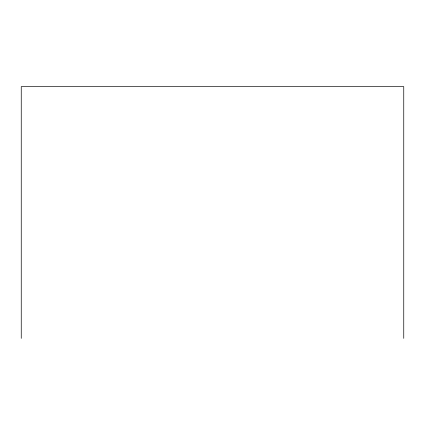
<?xml version="1.0" encoding="UTF-8"?>
<svg xmlns="http://www.w3.org/2000/svg" width="425" height="425" viewBox="0 0 425 425"><rect width="100%" height="100%" fill="white"/><g stroke="black" fill="none" stroke-linecap="round" stroke-linejoin="round"><path stroke-width="0.64" d="M403.75 338.374L403.75 86.626L21.25 86.626L21.25 338.374"/></g></svg>
